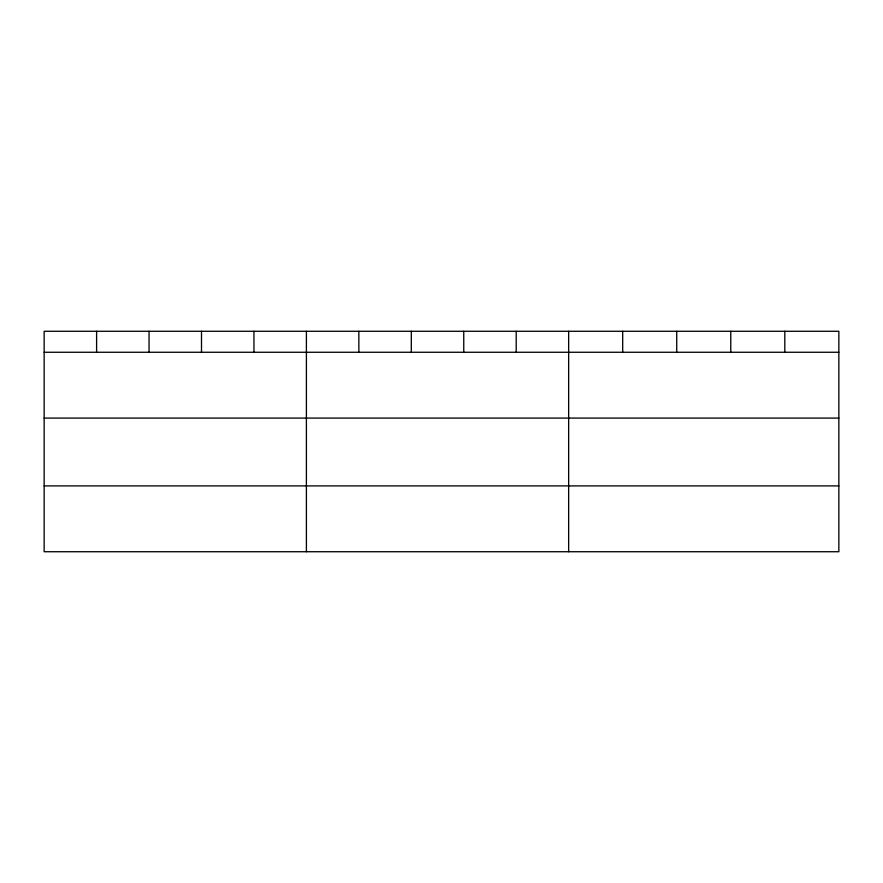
<?xml version="1.0" encoding="UTF-8"?>
<svg xmlns="http://www.w3.org/2000/svg" width="883" height="883" viewBox="0 0 883 883"><rect width="100%" height="100%" fill="white"/><g stroke="black" fill="none" stroke-linecap="round" stroke-linejoin="round"><path stroke-width="1.32" d="M838.85 418.089L838.85 331.268L44.15 331.268L44.15 551.732L838.85 551.732L838.85 418.089L44.15 418.089M44.15 352.262L838.85 352.262M44.15 485.904L838.85 485.904M784.81 331.268L784.81 352.262M730.771 331.268L730.771 352.262M676.731 331.268L676.731 352.262M622.692 331.268L622.692 352.262M568.652 331.268L568.652 551.732M516.202 331.268L516.202 352.262M463.752 331.268L463.752 352.262M411.301 331.268L411.301 352.262M358.851 331.268L358.851 352.262M306.401 331.268L306.401 551.732M253.951 331.268L253.951 352.262M201.501 331.268L201.501 352.262M149.05 331.268L149.05 352.262M96.6 331.268L96.6 352.262"/></g></svg>
